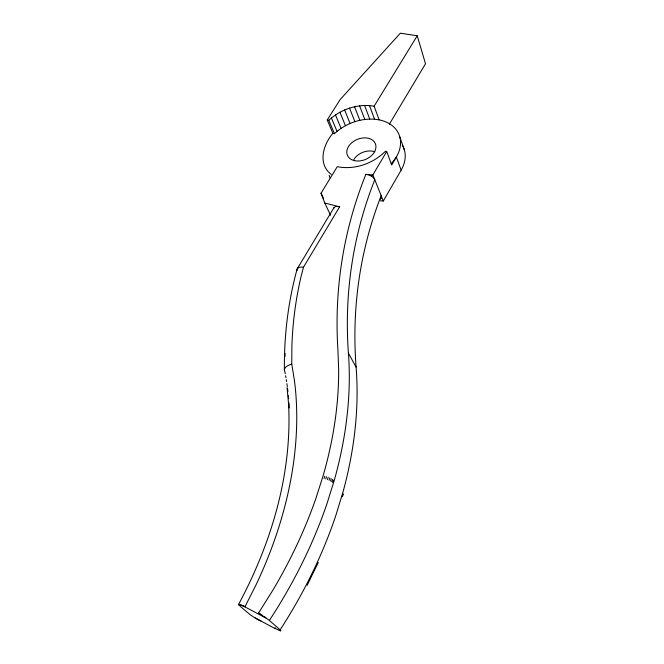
<?xml version="1.0" encoding="UTF-8"?>
<svg xmlns="http://www.w3.org/2000/svg" width="664" height="664" viewBox="0 0 664 664"><rect width="100%" height="100%" fill="white"/><g stroke="black" fill="none" stroke-linecap="round" stroke-linejoin="round"><path stroke-width="1" d="M244.908 606.871L266.214 618.184A9.728 0.946 29.6 0 1 269.36 620.442L280.133 629.829A11.056 1.046 29.5 0 1 280.615 630.8L274.805 628.41L255.225 618.001A12.707 1.204 29.6 0 1 249.199 613.893L239.438 605.618A12.417 1.204 29.7 0 1 239.189 604.423L244.908 606.871L256.005 584.942A375.401 262.097 -49 0 0 294.434 380.505L291.762 364.154L291.878 346.517A609.76 466.211 8.9 0 1 300.941 277.021L303.465 267.235L339.619 206.803L324.771 203.043L321.019 193.232L337.279 166.664C354.576 170.183 373.118 163.585 385.46 151.234L386.697 151.5L391.71 164.987L396.366 157.028A40.404 28.917 -22.7 0 0 379.152 119.86L374.131 106.19L417.241 35.773L400.342 33.2L340.126 99.592L327.227 119.985L332.921 133.339L334.465 133.672C346.21 122.682 363.191 116.98 379.152 119.86M284.375 369.699C284.067 335.967 288.068 302.153 296.974 269.601M342.234 496.523L343.097 493.75M342.375 496.763L343.097 494.423M330.498 481.002L331.245 478.628M331.718 481.782L332.473 479.375M332.689 482.554L333.444 480.138M327.46 479.574L328.19 477.258M329.053 480.263L329.8 477.906M324.049 478.478L324.762 476.254M325.767 478.976L326.489 476.702M307.175 585.316L318.255 562.458M259.425 620.458L255.225 618.001M243.057 605.958L245.107 606.489M238.492 604.564C271.368 543.285 292.26 473.889 288.574 403.845M240.136 604.713L243.207 605.651M380.323 200.777L383.294 201.026L401.131 170.158A39.782 28.801 -22.6 0 0 402.293 145.076M386.697 151.5L372.869 174.898L371.383 176.167A7.52 4.241 21 0 0 365.881 174.375A828.049 571.463 12.8 0 0 337.943 350.376L338.648 369.914A407.331 283.279 -47 0 1 323.069 475.939L315.873 498.481A407.331 283.279 -47 0 1 272.987 590.005L258.196 613.594M389.336 124.226L425.508 63.769L417.241 35.773M297.264 268.729L333.926 207.732M279.137 630.402L280.615 630.8M274.805 628.41L275.286 627.629M264.737 617.254L258.628 612.897M332.921 133.339C323.21 144.37 317.351 164.141 331.253 174.391M259.79 614.424L260.147 613.86M261.458 615.337L261.724 614.905M391.137 163.966L396.366 157.028L401.131 170.158M327.227 119.985L328.788 120.3C340.748 109.203 357.921 103.385 374.131 106.19M365.881 174.375L372.869 174.898L383.294 201.026M239.189 604.423L240.227 604.547M259.541 620.217L260.985 620.956M264.861 617.047L266.214 618.184M371.383 176.167A7.57 4.266 21 0 1 374.795 179.72A805.714 558.034 12.8 0 0 348.409 353.115L356.095 367.142A404.666 286.566 -47.6 0 1 342.724 492.987L335.801 515.571A404.666 286.566 -47.6 0 1 280.133 629.829M324.771 203.043L330.539 215.227M321.019 193.232L323.592 198.669M328.788 120.3L334.465 133.672M331.394 117.96L337.022 131.347M335.494 114.93L341.055 128.359M339.935 112.257L345.429 125.72M344.641 109.975L350.069 123.479M349.546 108.132L354.891 121.661M354.551 106.746L359.83 120.317M359.597 105.842L364.81 119.445M364.594 105.451L369.74 119.072M369.466 105.559L374.546 119.213M399.836 137.025L404.484 150.296M287.072 387.51L288.641 404.932M353.862 159.509A14.915 10.798 -22.7 0 1 374.745 151.749M330.033 177.977A39.782 28.801 -22.6 0 1 329.161 175.279M348.409 353.115A413.763 289.122 -47.2 0 1 334.116 480.877L326.92 503.868A413.763 289.122 -47.2 0 1 269.36 620.442M285.288 373.807A360.104 252.552 -49.1 0 0 284.922 371.89A10.848 5.744 -4.8 0 1 291.762 364.162M285.636 375.749A360.104 252.552 -49.1 0 1 285.968 377.692M286.292 379.65A360.104 252.552 -49.1 0 1 286.599 381.609M286.889 383.593A360.104 252.552 -49.1 0 1 287.296 386.572M287.553 388.573A360.104 252.552 -49.1 0 1 287.91 391.586M288.334 395.644A360.104 252.552 -49.1 0 1 288.608 398.715M288.931 402.841A360.104 252.552 -49.1 0 1 289.238 407.937M285.03 356.502A619.578 475.457 9.4 0 1 285.13 353.447M297.912 268.015A10.333 4.739 22.8 0 1 303.465 267.235M297.057 270.597A10.126 4.648 22.8 0 1 297.92 268.024M333.643 208.579A9.877 4.465 30.9 0 1 339.619 206.803M356.095 367.142A780.665 546.754 13.4 0 1 381.169 195.689A8.615 4.764 20.5 0 1 380.347 199.275M354.667 160.696A15.147 10.84 -22.7 0 0 375.924 146.171A15.147 10.84 -22.7 0 0 353.472 141.449A15.147 10.84 -22.7 0 0 354.667 160.696"/></g></svg>
